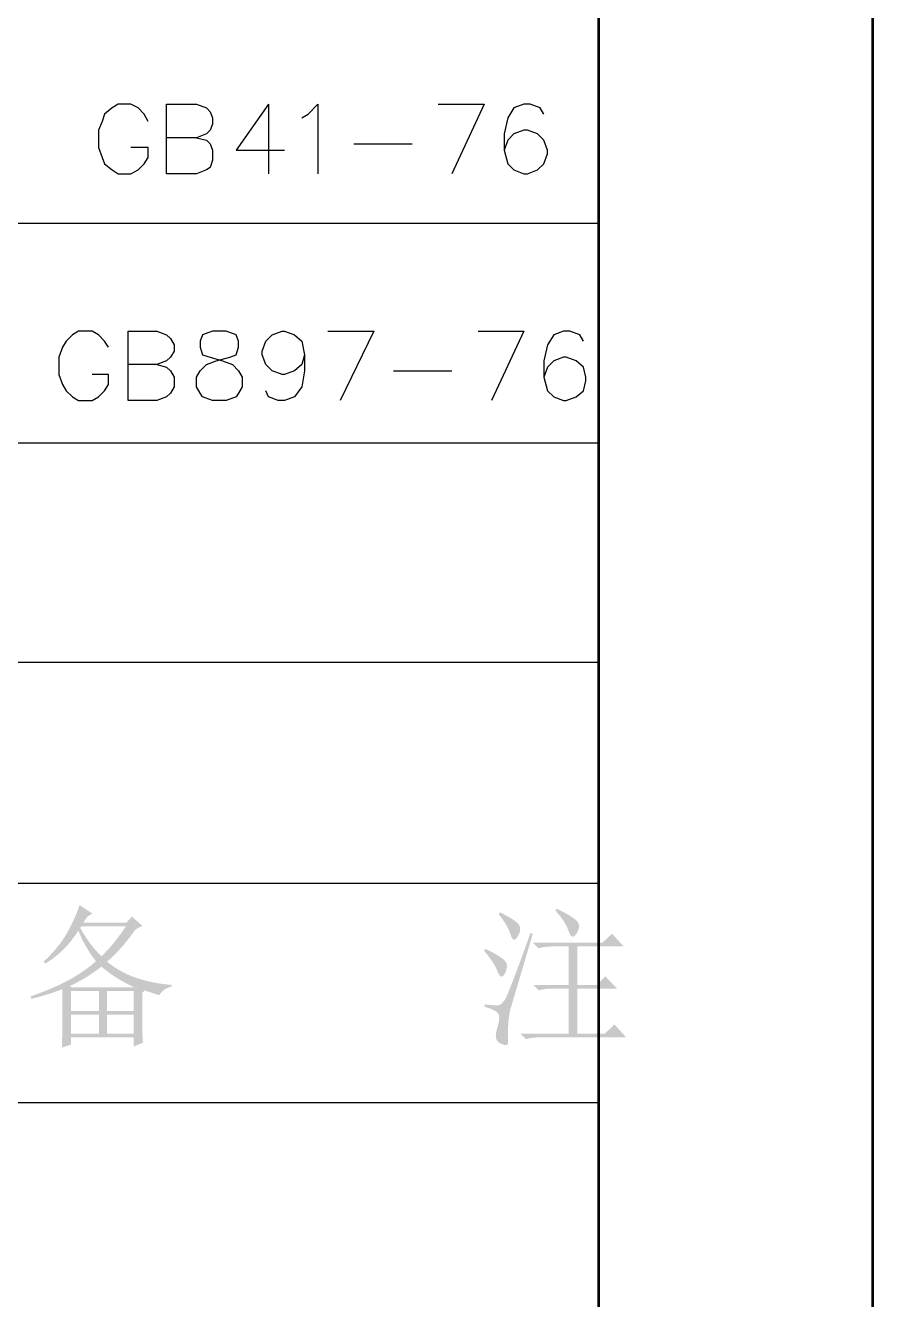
# Model space of a CAD drawing. Header units: millimetres. Extents: x 0 to 841, y 0 to 1189.
# Drawn here: x 776.36 to 805.26, y 43.46 to 86.96 of the extents above; entities that cross this region are included whole.
import ezdxf

# ---------------------------------------------------------------- set-up
doc = ezdxf.new("R2010")
doc.units = ezdxf.units.MM
doc.layers.add('C00-00-00', color=7, linetype='Continuous')

msp = doc.modelspace()

# ---------------------------------------------------------------- hatches: boundary and pattern name
at = {"layer": 'C00-00-00'}
h = msp.add_hatch(color=256, dxfattribs=at)
edge = h.paths.add_edge_path(flags=0)
edge.add_spline(control_points=[(777.599424, 52.061835), (777.613204, 52.394769), (777.62037, 52.67203), (777.62037, 52.89417), (777.62037, 52.89417), (777.62037, 54.059439), (777.62037, 54.059439), (777.301217, 53.934313), (776.947336, 53.823519), (776.559281, 53.726505), (776.559281, 53.726505), (776.538335, 53.809739), (776.538335, 53.809739), (777.14853, 54.031327), (777.62037, 54.239687), (777.953304, 54.433714), (778.286238, 54.627742), (778.556334, 54.822321), (778.764693, 55.0169), (778.528773, 55.307942), (778.327579, 55.654656), (778.161112, 56.057043), (777.870071, 55.585203), (777.495244, 55.210928), (777.037736, 54.933667), (777.037736, 54.933667), (776.975448, 54.995954), (776.975448, 54.995954), (777.321612, 55.314556), (777.592258, 55.64749), (777.786286, 55.994756), (777.980314, 56.34147), (778.11922, 56.653458), (778.203005, 56.931271), (778.203005, 56.931271), (778.640119, 56.639678), (778.640119, 56.639678), (778.640119, 56.639678), (778.473652, 56.535498), (778.473652, 56.535498), (778.473652, 56.535498), (778.327579, 56.32769), (778.327579, 56.32769), (778.327579, 56.32769), (779.805388, 56.32769), (779.805388, 56.32769), (779.805388, 56.32769), (779.99225, 56.535498), (779.99225, 56.535498), (779.99225, 56.535498), (780.34613, 56.22351), (780.34613, 56.22351), (780.34613, 56.22351), (780.117375, 56.098936), (780.117375, 56.098936), (779.756329, 55.599535), (779.430561, 55.231874), (779.13952, 54.995954), (779.472454, 54.732473), (779.825783, 54.541752), (780.200609, 54.423792), (780.574884, 54.305832), (780.956325, 54.232521), (781.344932, 54.20496), (781.344932, 54.20496), (781.344932, 54.142673), (781.344932, 54.142673), (781.150904, 54.10078), (781.011998, 54.003766), (780.928764, 53.851631), (780.706625, 53.920533), (780.540158, 53.976206), (780.429363, 54.018098), (780.429363, 54.018098), (780.34613, 53.934864), (780.34613, 53.934864), (780.34613, 53.934864), (780.34613, 52.852829), (780.34613, 52.852829), (780.34613, 52.630138), (780.352744, 52.42233), (780.367076, 52.228302), (780.367076, 52.228302), (780.055088, 52.103176), (780.055088, 52.103176), (780.055088, 52.103176), (780.055088, 52.415715), (780.055088, 52.415715), (780.055088, 52.415715), (777.911412, 52.415715), (777.911412, 52.415715), (777.911412, 52.415715), (777.911412, 52.166015), (777.911412, 52.166015), (777.911412, 52.166015), (777.599424, 52.061835), (777.599424, 52.061835)], knot_values=[0, 0, 0, 0, 1, 1, 1, 2, 2, 2, 3, 3, 3, 4, 4, 4, 5, 5, 5, 6, 6, 6, 7, 7, 7, 8, 8, 8, 9, 9, 9, 10, 10, 10, 11, 11, 11, 12, 12, 12, 13, 13, 13, 14, 14, 14, 15, 15, 15, 16, 16, 16, 17, 17, 17, 18, 18, 18, 19, 19, 19, 20, 20, 20, 21, 21, 21, 22, 22, 22, 23, 23, 23, 24, 24, 24, 25, 25, 25, 26, 26, 26, 27, 27, 27, 28, 28, 28, 29, 29, 29, 30, 30, 30, 31, 31, 31, 32, 32, 32, 32], degree=3, periodic=1)
edge = h.paths.add_edge_path(flags=0)
edge.add_spline(control_points=[(778.265292, 56.202564), (778.265292, 56.202564), (778.223951, 56.161223), (778.223951, 56.161223), (778.431759, 55.772616), (778.674294, 55.446848), (778.952106, 55.183367), (779.243148, 55.460628), (779.520961, 55.800177), (779.784441, 56.202564), (779.784441, 56.202564), (778.265292, 56.202564), (778.265292, 56.202564)], knot_values=[0, 0, 0, 0, 1, 1, 1, 2, 2, 2, 3, 3, 3, 4, 4, 4, 4], degree=3, periodic=1)
edge = h.paths.add_edge_path(flags=0)
edge.add_spline(control_points=[(778.952106, 54.829487), (778.619172, 54.566006), (778.258126, 54.343866), (777.870071, 54.163619), (777.870071, 54.163619), (777.932358, 54.121726), (777.932358, 54.121726), (777.932358, 54.121726), (780.013196, 54.121726), (780.013196, 54.121726), (780.013196, 54.121726), (780.075483, 54.121726), (780.075483, 54.121726), (779.645535, 54.315754), (779.270709, 54.551674), (778.952106, 54.829487), (778.952106, 54.829487), (778.952106, 54.829487), (778.952106, 54.829487)], knot_values=[0, 0, 0, 0, 1, 1, 1, 2, 2, 2, 3, 3, 3, 4, 4, 4, 5, 5, 5, 6, 6, 6, 6], degree=3, periodic=1)
edge = h.paths.add_edge_path(flags=0)
edge.add_spline(control_points=[(777.911412, 53.997152), (777.911412, 53.997152), (777.911412, 53.310338), (777.911412, 53.310338), (777.911412, 53.310338), (778.868873, 53.310338), (778.868873, 53.310338), (778.868873, 53.310338), (778.868873, 53.997152), (778.868873, 53.997152), (778.868873, 53.997152), (777.911412, 53.997152), (777.911412, 53.997152)], knot_values=[0, 0, 0, 0, 1, 1, 1, 2, 2, 2, 3, 3, 3, 4, 4, 4, 4], degree=3, periodic=1)
edge = h.paths.add_edge_path(flags=0)
edge.add_spline(control_points=[(779.13952, 53.997152), (779.13952, 53.997152), (779.13952, 53.310338), (779.13952, 53.310338), (779.13952, 53.310338), (780.055088, 53.310338), (780.055088, 53.310338), (780.055088, 53.310338), (780.055088, 53.997152), (780.055088, 53.997152), (780.055088, 53.997152), (779.13952, 53.997152), (779.13952, 53.997152)], knot_values=[0, 0, 0, 0, 1, 1, 1, 2, 2, 2, 3, 3, 3, 4, 4, 4, 4], degree=3, periodic=1)
edge = h.paths.add_edge_path(flags=0)
edge.add_spline(control_points=[(777.911412, 53.185763), (777.911412, 53.185763), (777.911412, 52.54029), (777.911412, 52.54029), (777.911412, 52.54029), (778.868873, 52.54029), (778.868873, 52.54029), (778.868873, 52.54029), (778.868873, 53.185763), (778.868873, 53.185763), (778.868873, 53.185763), (777.911412, 53.185763), (777.911412, 53.185763)], knot_values=[0, 0, 0, 0, 1, 1, 1, 2, 2, 2, 3, 3, 3, 4, 4, 4, 4], degree=3, periodic=1)
edge = h.paths.add_edge_path(flags=0)
edge.add_spline(control_points=[(779.13952, 53.185763), (779.13952, 53.185763), (779.13952, 52.54029), (779.13952, 52.54029), (779.13952, 52.54029), (780.055088, 52.54029), (780.055088, 52.54029), (780.055088, 52.54029), (780.055088, 53.185763), (780.055088, 53.185763), (780.055088, 53.185763), (779.13952, 53.185763), (779.13952, 53.185763)], knot_values=[0, 0, 0, 0, 1, 1, 1, 2, 2, 2, 3, 3, 3, 4, 4, 4, 4], degree=3, periodic=1)
h = msp.add_hatch(color=256, dxfattribs=at)
edge = h.paths.add_edge_path(flags=0)
edge.add_spline(control_points=[(794.484714, 56.806145), (794.803317, 56.653458), (795.025457, 56.521718), (795.150582, 56.410924), (795.275157, 56.299578), (795.282323, 56.154057), (795.171529, 55.97381), (795.060183, 55.793011), (794.970335, 55.81065), (794.900882, 56.025624), (794.831429, 56.240598), (794.678742, 56.480377), (794.442822, 56.743858), (794.442822, 56.743858), (794.484714, 56.806145), (794.484714, 56.806145)], knot_values=[0, 0, 0, 0, 1, 1, 1, 2, 2, 2, 3, 3, 3, 4, 4, 4, 5, 5, 5, 5], degree=3, periodic=1)
edge = h.paths.add_edge_path(flags=0)
edge.add_spline(control_points=[(793.673326, 55.640876), (793.673326, 55.640876), (796.045205, 55.640876), (796.045205, 55.640876), (796.045205, 55.640876), (796.378139, 55.952864), (796.378139, 55.952864), (796.378139, 55.952864), (796.77336, 55.516301), (796.77336, 55.516301), (796.77336, 55.516301), (795.191924, 55.516301), (795.191924, 55.516301), (795.191924, 55.516301), (795.191924, 54.20496), (795.191924, 54.20496), (795.191924, 54.20496), (795.857792, 54.20496), (795.857792, 54.20496), (795.857792, 54.20496), (796.149385, 54.496553), (796.149385, 54.496553), (796.149385, 54.496553), (796.544606, 54.080385), (796.544606, 54.080385), (796.544606, 54.080385), (795.191924, 54.080385), (795.191924, 54.080385), (795.191924, 54.080385), (795.191924, 52.54029), (795.191924, 52.54029), (795.191924, 52.54029), (796.128438, 52.54029), (796.128438, 52.54029), (796.128438, 52.54029), (796.461372, 52.852829), (796.461372, 52.852829), (796.461372, 52.852829), (796.856594, 52.415715), (796.856594, 52.415715), (796.856594, 52.415715), (793.943421, 52.415715), (793.943421, 52.415715), (793.763174, 52.415715), (793.596707, 52.394769), (793.44402, 52.352877), (793.44402, 52.352877), (793.257158, 52.54029), (793.257158, 52.54029), (793.257158, 52.54029), (794.900882, 52.54029), (794.900882, 52.54029), (794.900882, 52.54029), (794.900882, 54.080385), (794.900882, 54.080385), (794.900882, 54.080385), (794.380535, 54.080385), (794.380535, 54.080385), (794.199736, 54.080385), (794.033269, 54.059439), (793.881134, 54.018098), (793.881134, 54.018098), (793.69372, 54.20496), (793.69372, 54.20496), (793.69372, 54.20496), (794.900882, 54.20496), (794.900882, 54.20496), (794.900882, 54.20496), (794.900882, 55.516301), (794.900882, 55.516301), (794.900882, 55.516301), (794.359589, 55.516301), (794.359589, 55.516301), (794.179341, 55.516301), (794.012874, 55.495355), (793.860187, 55.453463), (793.860187, 55.453463), (793.673326, 55.640876), (793.673326, 55.640876)], knot_values=[0, 0, 0, 0, 1, 1, 1, 2, 2, 2, 3, 3, 3, 4, 4, 4, 5, 5, 5, 6, 6, 6, 7, 7, 7, 8, 8, 8, 9, 9, 9, 10, 10, 10, 11, 11, 11, 12, 12, 12, 13, 13, 13, 14, 14, 14, 15, 15, 15, 16, 16, 16, 17, 17, 17, 18, 18, 18, 19, 19, 19, 20, 20, 20, 21, 21, 21, 22, 22, 22, 23, 23, 23, 24, 24, 24, 25, 25, 25, 26, 26, 26, 26], degree=3, periodic=1)
edge = h.paths.add_edge_path(flags=0)
edge.add_spline(control_points=[(793.673326, 55.952864), (793.229046, 54.45466), (792.979345, 53.611852), (792.924224, 53.424439), (792.868551, 53.237026), (792.837132, 53.022052), (792.830517, 52.779517), (792.823352, 52.536983), (792.823352, 52.360594), (792.830517, 52.249248), (792.837132, 52.138454), (792.753898, 52.121366), (792.580817, 52.197434), (792.407184, 52.273502), (792.365292, 52.450442), (792.455691, 52.727703), (792.54609, 53.004964), (792.549398, 53.181904), (792.466164, 53.257972), (792.382931, 53.33404), (792.23741, 53.400186), (792.02905, 53.455858), (792.02905, 53.455858), (792.02905, 53.539092), (792.02905, 53.539092), (792.278751, 53.511531), (792.434745, 53.501058), (792.497583, 53.508224), (792.559871, 53.514838), (792.632631, 53.577126), (792.715865, 53.695086), (792.799098, 53.813046), (793.090691, 54.572621), (793.590092, 55.97381), (793.590092, 55.97381), (793.673326, 55.952864), (793.673326, 55.952864)], knot_values=[0, 0, 0, 0, 1, 1, 1, 2, 2, 2, 3, 3, 3, 4, 4, 4, 5, 5, 5, 6, 6, 6, 7, 7, 7, 8, 8, 8, 9, 9, 9, 10, 10, 10, 11, 11, 11, 12, 12, 12, 12], degree=3, periodic=1)
edge = h.paths.add_edge_path(flags=0)
edge.add_spline(control_points=[(792.049997, 55.433068), (792.535066, 55.210928), (792.781459, 55.03068), (792.788625, 54.891774), (792.79524, 54.752868), (792.760513, 54.634908), (792.684445, 54.537894), (792.608378, 54.44088), (792.535617, 54.485529), (792.466164, 54.672942), (792.396711, 54.860355), (792.244024, 55.092417), (792.008655, 55.370229), (792.008655, 55.370229), (792.049997, 55.433068), (792.049997, 55.433068)], knot_values=[0, 0, 0, 0, 1, 1, 1, 2, 2, 2, 3, 3, 3, 4, 4, 4, 5, 5, 5, 5], degree=3, periodic=1)
edge = h.paths.add_edge_path(flags=0)
edge.add_spline(control_points=[(792.549398, 56.68157), (792.923673, 56.500772), (793.141954, 56.355251), (793.204793, 56.244456), (793.26708, 56.133111), (793.249992, 56.001371), (793.152978, 55.848684), (793.055964, 55.695997), (792.976038, 55.720251), (792.913751, 55.921444), (792.850912, 56.122638), (792.715865, 56.355251), (792.508056, 56.618732), (792.508056, 56.618732), (792.549398, 56.68157), (792.549398, 56.68157)], knot_values=[0, 0, 0, 0, 1, 1, 1, 2, 2, 2, 3, 3, 3, 4, 4, 4, 5, 5, 5, 5], degree=3, periodic=1)

# ---------------------------------------------------------------- linework, layer by layer
at = {"layer": 'C00-00-00', "lineweight": 53}
msp.add_lwpolyline([(795.909, 12.640028), (45.042667, 12.640028), (45.042667, 1176.468028), (795.909, 1176.468028)], close=True, dxfattribs=at)
msp.add_lwpolyline([(805.264667, 1176.468028), (805.264667, 12.640028)], dxfattribs=at)
at = {"layer": 'C00-00-00', "lineweight": 25}
for points in [[(780.542, 83.675361), (780.415, 83.929361), (780.203333, 84.141028), (779.949333, 84.268028), (779.526, 84.268028), (779.314333, 84.141028), (779.060333, 83.929361), (778.975667, 83.675361), (778.848667, 83.379028), (778.848667, 82.786361), (778.975667, 82.447694), (779.060333, 82.236028), (779.314333, 82.024361), (779.526, 81.897361), (779.949333, 81.897361), (780.203333, 82.024361), (780.415, 82.236028), (780.542, 82.447694), (780.542, 82.786361), (779.949333, 82.786361)], [(781.177, 81.897361), (781.177, 84.268028), (782.193, 84.268028), (782.531667, 84.141028), (782.658667, 84.014028), (782.743333, 83.802361), (782.743333, 83.590694), (782.658667, 83.379028), (782.531667, 83.252028), (782.193, 83.125028), (781.177, 83.125028)], [(784.648333, 84.268028), (783.547667, 82.701694), (785.198667, 82.701694)], [(784.648333, 84.268028), (784.648333, 81.897361)], [(785.791333, 83.802361), (786.003, 83.929361), (786.341667, 84.268028), (786.341667, 81.897361)], [(790.448, 84.268028), (792.014333, 84.268028), (790.913667, 81.897361)], [(794.046333, 83.929361), (793.919333, 84.141028), (793.580667, 84.268028), (793.369, 84.268028), (793.030333, 84.141028), (792.818667, 83.802361), (792.691667, 83.252028), (792.691667, 82.701694), (792.818667, 82.236028), (793.030333, 82.024361), (793.369, 81.897361), (793.496, 81.897361), (793.834667, 82.024361), (794.046333, 82.236028), (794.173333, 82.574694), (794.173333, 82.701694), (794.046333, 83.040361), (793.834667, 83.252028), (793.496, 83.379028), (793.369, 83.379028), (793.030333, 83.252028), (792.818667, 83.040361), (792.691667, 82.701694)], [(782.193, 83.125028), (782.531667, 83.040361), (782.658667, 82.913361), (782.743333, 82.701694), (782.743333, 82.363028), (782.658667, 82.109028), (782.531667, 82.024361), (782.193, 81.897361), (781.177, 81.897361)], [(787.569333, 82.913361), (789.559, 82.913361)], [(779.187333, 75.970694), (779.060333, 76.182361), (778.848667, 76.394028), (778.637, 76.521028), (778.171333, 76.521028), (777.959667, 76.394028), (777.748, 76.182361), (777.621, 75.970694), (777.494, 75.632028), (777.494, 75.039361), (777.621, 74.700694), (777.748, 74.489028), (777.959667, 74.277361), (778.171333, 74.150361), (778.637, 74.150361), (778.848667, 74.277361), (779.060333, 74.489028), (779.187333, 74.700694), (779.187333, 75.039361), (778.637, 75.039361)], [(779.864667, 74.150361), (779.864667, 76.521028), (780.838333, 76.521028), (781.177, 76.394028), (781.304, 76.267028), (781.431, 76.055361), (781.431, 75.843694), (781.304, 75.632028), (781.177, 75.505028), (780.838333, 75.378028), (779.864667, 75.378028)], [(785.876, 75.716694), (785.791333, 75.378028), (785.537333, 75.166361), (785.198667, 75.039361), (785.114, 75.039361), (784.775333, 75.166361), (784.563667, 75.378028), (784.436667, 75.716694), (784.436667, 75.843694), (784.563667, 76.182361), (784.775333, 76.394028), (785.114, 76.521028), (785.198667, 76.521028), (785.537333, 76.394028), (785.791333, 76.182361), (785.876, 75.716694), (785.876, 75.166361), (785.791333, 74.616028), (785.537333, 74.277361), (785.198667, 74.150361), (784.987, 74.150361), (784.648333, 74.277361), (784.563667, 74.489028)], [(786.680333, 76.521028), (788.246667, 76.521028), (787.103667, 74.150361)], [(791.802667, 76.521028), (793.369, 76.521028), (792.268333, 74.150361)], [(795.401, 76.182361), (795.274, 76.394028), (794.935333, 76.521028), (794.723667, 76.521028), (794.385, 76.394028), (794.173333, 76.055361), (794.046333, 75.505028), (794.046333, 74.954694), (794.173333, 74.489028), (794.385, 74.277361), (794.723667, 74.150361), (794.808333, 74.150361), (795.147, 74.277361), (795.401, 74.489028), (795.485667, 74.827694), (795.485667, 74.954694), (795.401, 75.293361), (795.147, 75.505028), (794.808333, 75.632028), (794.723667, 75.632028), (794.385, 75.505028), (794.173333, 75.293361), (794.046333, 74.954694)], [(780.838333, 75.378028), (781.177, 75.293361), (781.304, 75.166361), (781.431, 74.954694), (781.431, 74.616028), (781.304, 74.404361), (781.177, 74.277361), (780.838333, 74.150361), (779.864667, 74.150361)], [(788.924, 75.166361), (790.913667, 75.166361)]]:
    msp.add_lwpolyline(points, dxfattribs=at)
msp.add_lwpolyline([(782.743333, 76.521028), (782.404667, 76.394028), (782.32, 76.182361), (782.32, 75.970694), (782.404667, 75.716694), (782.658667, 75.632028), (783.082, 75.505028), (783.420667, 75.378028), (783.632333, 75.166361), (783.759333, 74.954694), (783.759333, 74.616028), (783.632333, 74.404361), (783.547667, 74.277361), (783.209, 74.150361), (782.743333, 74.150361), (782.404667, 74.277361), (782.32, 74.404361), (782.193, 74.616028), (782.193, 74.954694), (782.32, 75.166361), (782.531667, 75.378028), (782.870333, 75.505028), (783.336, 75.632028), (783.547667, 75.716694), (783.632333, 75.970694), (783.632333, 76.182361), (783.547667, 76.394028), (783.209, 76.521028)], close=True, dxfattribs=at)
for points in [[(673.904333, 80.204028), (673.904333, 80.204028), (795.909, 80.204028), (795.909, 80.204028)], [(673.904333, 72.711028), (673.904333, 72.711028), (795.909, 72.711028), (795.909, 72.711028)], [(673.904333, 65.218028), (673.904333, 65.218028), (795.909, 65.218028), (795.909, 65.218028)], [(673.904333, 57.682694), (673.904333, 57.682694), (795.909, 57.682694), (795.909, 57.682694)], [(673.904333, 50.189694), (673.904333, 50.189694), (795.909, 50.189694), (795.909, 50.189694)]]:
    msp.add_open_spline(points, degree=3, dxfattribs=at)

doc.saveas('drawing.dxf')
